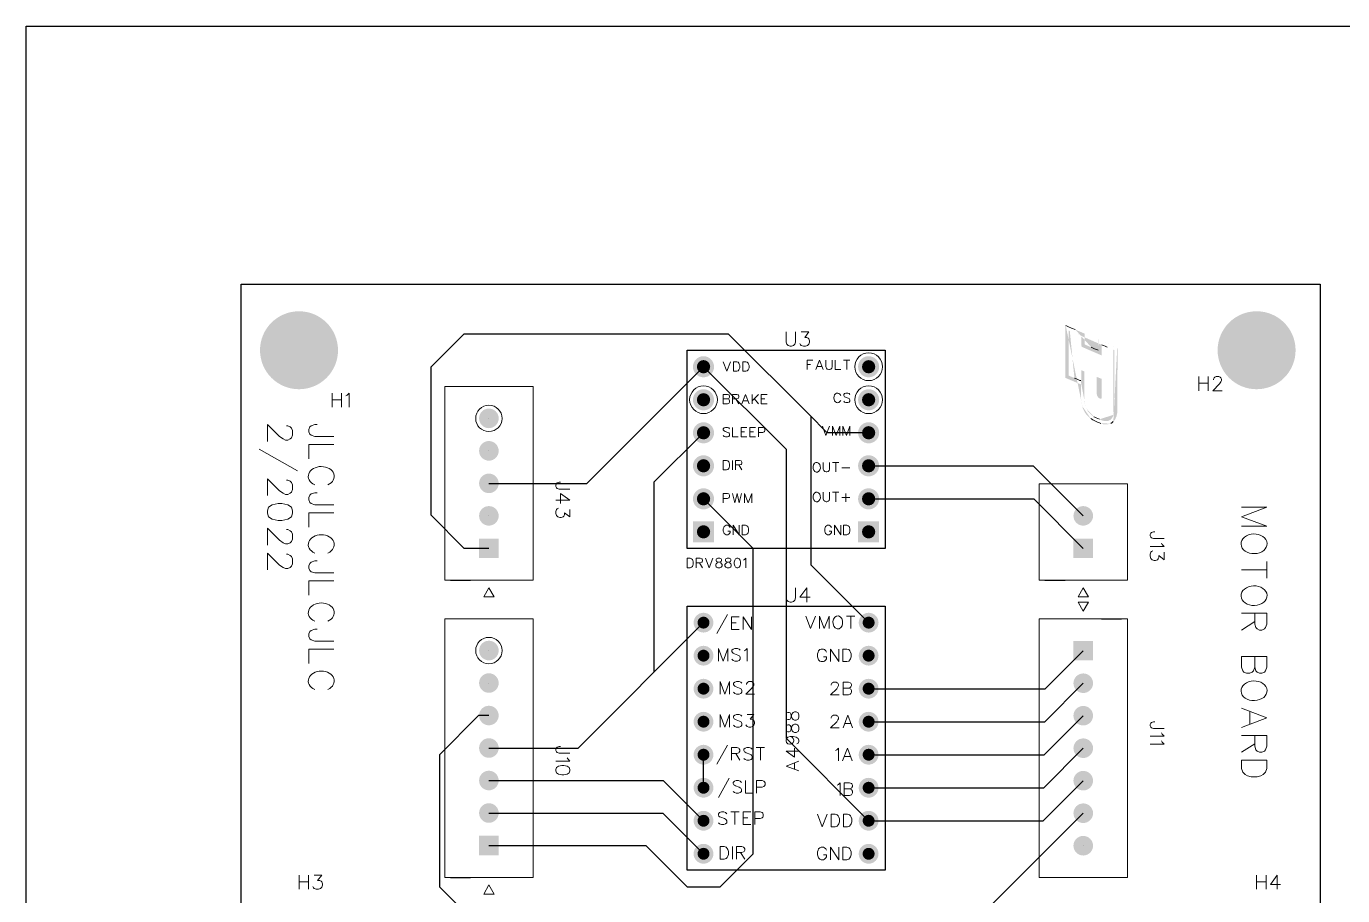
# Model space of a CAD drawing. Header units: inches. Extents: x 2.5 to 50.5, y 2.5 to 32.9.
# Drawn here: x 2.5 to 30.68, y 13.89 to 32.5 of the extents above; entities that cross this region are included whole.
import ezdxf

# ---------------------------------------------------------------- set-up
doc = ezdxf.new("R2010")
doc.units = ezdxf.units.IN
doc.header["$MEASUREMENT"] = 0
doc.layers.add('PDF3_Geometry', color=7, linetype='Continuous', true_color=0xffcc00)
doc.layers.add('PDF3_Solid Fills', color=7, linetype='Continuous', true_color=0xbfbfbf)

msp = doc.modelspace()

# ---------------------------------------------------------------- hatches: boundary and pattern name
at = {"layer": 'PDF3_Solid Fills', "transparency": 33554559}
for points in [[(9.173, 25.565, 0.414706), (8.338, 26.399), (8.338, 26.399, 0.414706), (7.503, 25.565), (7.503, 25.565, 0.414706), (8.338, 24.73), (8.338, 24.73, 0.414706)], [(29.674, 25.565, 0.414706), (28.84, 26.399), (28.84, 26.399, 0.414706), (28.005, 25.565), (28.005, 25.565, 0.414706), (28.84, 24.73), (28.84, 24.73, 0.414706)], [(17.224, 25.211, 0.41413), (16.998, 25.437), (16.998, 25.437, 0.41413), (16.772, 25.211), (16.772, 25.211, 0.41413), (16.998, 24.985), (16.998, 24.985, 0.41413)], [(20.759, 25.211, 0.41413), (20.533, 25.437), (20.533, 25.437, 0.41413), (20.307, 25.211), (20.307, 25.211, 0.41413), (20.533, 24.985), (20.533, 24.985, 0.41413)], [(17.224, 24.504, 0.41413), (16.998, 24.73), (16.998, 24.73, 0.41413), (16.772, 24.504), (16.772, 24.504, 0.41413), (16.998, 24.278), (16.998, 24.278, 0.41413)], [(20.759, 24.504, 0.41413), (20.533, 24.73), (20.533, 24.73, 0.41413), (20.307, 24.504), (20.307, 24.504, 0.41413), (20.533, 24.278), (20.533, 24.278, 0.41413)], [(12.613, 24.107, 0.414518), (12.403, 24.316), (12.403, 24.316, 0.414518), (12.193, 24.107), (12.193, 24.107, 0.413551), (12.403, 23.896), (12.403, 23.896, 0.413551)], [(17.224, 23.797, 0.41413), (16.998, 24.023), (16.998, 24.023, 0.41413), (16.772, 23.797), (16.772, 23.797, 0.41413), (16.998, 23.571), (16.998, 23.571, 0.41413)], [(20.759, 23.797, 0.41413), (20.533, 24.023), (20.533, 24.023, 0.41413), (20.307, 23.797), (20.307, 23.797, 0.41413), (20.533, 23.571), (20.533, 23.571, 0.41413)], [(12.613, 23.41, 0.413551), (12.403, 23.621), (12.403, 23.621, 0.413551), (12.193, 23.41), (12.193, 23.41, 0.413551), (12.403, 23.2), (12.403, 23.2, 0.413551)], [(17.224, 23.09, 0.41413), (16.998, 23.316), (16.998, 23.316, 0.41413), (16.772, 23.09), (16.772, 23.09, 0.41413), (16.998, 22.864), (16.998, 22.864, 0.41413)], [(20.759, 23.09, 0.41413), (20.533, 23.316), (20.533, 23.316, 0.41413), (20.307, 23.09), (20.307, 23.09, 0.41413), (20.533, 22.864), (20.533, 22.864, 0.41413)], [(12.613, 22.714, 0.413551), (12.403, 22.924), (12.403, 22.924, 0.413551), (12.193, 22.714), (12.193, 22.714, 0.414518), (12.403, 22.505), (12.403, 22.505, 0.414518)], [(17.224, 22.383, 0.41413), (16.998, 22.609), (16.998, 22.609, 0.41413), (16.772, 22.383), (16.772, 22.383, 0.41413), (16.998, 22.157), (16.998, 22.157, 0.41413)], [(20.759, 22.383, 0.41413), (20.533, 22.609), (20.533, 22.609, 0.41413), (20.307, 22.383), (20.307, 22.383, 0.41413), (20.533, 22.157), (20.533, 22.157, 0.41413)], [(12.613, 22.019, 0.414518), (12.403, 22.228), (12.403, 22.228, 0.414518), (12.193, 22.019), (12.193, 22.019, 0.413551), (12.403, 21.809), (12.403, 21.809, 0.413551)], [(25.338, 22.019, 0.414518), (25.128, 22.228), (25.128, 22.228, 0.414518), (24.918, 22.019), (24.918, 22.019, 0.413551), (25.128, 21.809), (25.128, 21.809, 0.413551)], [(17.21, 19.732, 0.413194), (16.998, 19.944), (16.998, 19.944, 0.413194), (16.786, 19.732), (16.786, 19.732, 0.413194), (16.998, 19.52), (16.998, 19.52, 0.413194)], [(20.745, 19.732, 0.413194), (20.533, 19.944), (20.533, 19.944, 0.413194), (20.321, 19.732), (20.321, 19.732, 0.413194), (20.533, 19.52), (20.533, 19.52, 0.413194)], [(12.613, 19.135, 0.413551), (12.403, 19.345), (12.403, 19.345, 0.413551), (12.193, 19.135), (12.193, 19.135, 0.413551), (12.403, 18.925), (12.403, 18.925, 0.413551)], [(17.21, 19.025, 0.413194), (16.998, 19.237), (16.998, 19.237, 0.413194), (16.786, 19.025), (16.786, 19.025, 0.413194), (16.998, 18.813), (16.998, 18.813, 0.413194)], [(20.745, 19.025, 0.413194), (20.533, 19.237), (20.533, 19.237, 0.413194), (20.321, 19.025), (20.321, 19.025, 0.413194), (20.533, 18.813), (20.533, 18.813, 0.413194)], [(12.613, 18.439, 0.413551), (12.403, 18.649), (12.403, 18.649, 0.413551), (12.193, 18.439), (12.193, 18.439, 0.414518), (12.403, 18.23), (12.403, 18.23, 0.414518)], [(25.338, 18.435, 0.413551), (25.128, 18.645), (25.128, 18.645, 0.413551), (24.918, 18.435), (24.918, 18.435, 0.414518), (25.128, 18.226), (25.128, 18.226, 0.414518)], [(17.21, 18.318, 0.413194), (16.998, 18.53), (16.998, 18.53, 0.413194), (16.786, 18.318), (16.786, 18.318, 0.413194), (16.998, 18.106), (16.998, 18.106, 0.413194)], [(20.745, 18.318, 0.413194), (20.533, 18.53), (20.533, 18.53, 0.413194), (20.321, 18.318), (20.321, 18.318, 0.413194), (20.533, 18.106), (20.533, 18.106, 0.413194)], [(12.613, 17.744, 0.414518), (12.403, 17.953), (12.403, 17.953, 0.414518), (12.193, 17.744), (12.193, 17.744, 0.413551), (12.403, 17.534), (12.403, 17.534, 0.413551)], [(17.21, 17.611, 0.413194), (16.998, 17.823), (16.998, 17.823, 0.413194), (16.786, 17.611), (16.786, 17.611, 0.413194), (16.998, 17.399), (16.998, 17.399, 0.413194)], [(20.745, 17.611, 0.413194), (20.533, 17.823), (20.533, 17.823, 0.413194), (20.321, 17.611), (20.321, 17.611, 0.413194), (20.533, 17.399), (20.533, 17.399, 0.413194)], [(25.338, 17.74, 0.414518), (25.128, 17.949), (25.128, 17.949, 0.414518), (24.918, 17.74), (24.918, 17.74, 0.413551), (25.128, 17.53), (25.128, 17.53, 0.413551)], [(12.613, 17.048, 0.413551), (12.403, 17.258), (12.403, 17.258, 0.413551), (12.193, 17.048), (12.193, 17.048, 0.413551), (12.403, 16.838), (12.403, 16.838, 0.413551)], [(25.338, 17.044, 0.413551), (25.128, 17.254), (25.128, 17.254, 0.413551), (24.918, 17.044), (24.918, 17.044, 0.413551), (25.128, 16.834), (25.128, 16.834, 0.413551)], [(17.21, 16.904, 0.413194), (16.998, 17.117), (16.998, 17.117, 0.413194), (16.786, 16.904), (16.786, 16.904, 0.413194), (16.998, 16.692), (16.998, 16.692, 0.413194)], [(20.745, 16.904, 0.413194), (20.533, 17.117), (20.533, 17.117, 0.413194), (20.321, 16.904), (20.321, 16.904, 0.413194), (20.533, 16.692), (20.533, 16.692, 0.413194)], [(12.613, 16.352, 0.413551), (12.403, 16.562), (12.403, 16.562, 0.413551), (12.193, 16.352), (12.193, 16.352, 0.414518), (12.403, 16.142), (12.403, 16.142, 0.414518)], [(17.21, 16.197, 0.413194), (16.998, 16.41), (16.998, 16.41, 0.413194), (16.786, 16.197), (16.786, 16.197, 0.413194), (16.998, 15.985), (16.998, 15.985, 0.413194)], [(20.745, 16.197, 0.413194), (20.533, 16.41), (20.533, 16.41, 0.413194), (20.321, 16.197), (20.321, 16.197, 0.413194), (20.533, 15.985), (20.533, 15.985, 0.413194)], [(25.338, 16.348, 0.413551), (25.128, 16.558), (25.128, 16.558, 0.413551), (24.918, 16.348), (24.918, 16.348, 0.414518), (25.128, 16.139), (25.128, 16.139, 0.414518)], [(12.613, 15.656, 0.414518), (12.403, 15.866), (12.403, 15.866, 0.414518), (12.193, 15.656), (12.193, 15.656, 0.413551), (12.403, 15.446), (12.403, 15.446, 0.413551)], [(25.338, 15.653, 0.414518), (25.128, 15.862), (25.128, 15.862, 0.414518), (24.918, 15.653), (24.918, 15.653, 0.413551), (25.128, 15.442), (25.128, 15.442, 0.413551)], [(17.21, 15.491, 0.413194), (16.998, 15.703), (16.998, 15.703, 0.413194), (16.786, 15.491), (16.786, 15.491, 0.413194), (16.998, 15.278), (16.998, 15.278, 0.413194)], [(20.745, 15.491, 0.413194), (20.533, 15.703), (20.533, 15.703, 0.413194), (20.321, 15.491), (20.321, 15.491, 0.413194), (20.533, 15.278), (20.533, 15.278, 0.413194)], [(17.21, 14.784, 0.413194), (16.998, 14.996), (16.998, 14.996, 0.413194), (16.786, 14.784), (16.786, 14.784, 0.413194), (16.998, 14.571), (16.998, 14.571, 0.413194)], [(20.745, 14.784, 0.413194), (20.533, 14.996), (20.533, 14.996, 0.413194), (20.321, 14.784), (20.321, 14.784, 0.413194), (20.533, 14.571), (20.533, 14.571, 0.413194)], [(25.338, 14.956, 0.413551), (25.128, 15.166), (25.128, 15.166, 0.413551), (24.918, 14.956), (24.918, 14.956, 0.413551), (25.128, 14.746), (25.128, 14.746, 0.413551)]]:
    msp.add_hatch(color=256, dxfattribs=at).paths.add_polyline_path(points)
at = {"layer": 'PDF3_Solid Fills', "true_color": 0xffcc00, "transparency": 33554559}
h = msp.add_hatch(color=40, dxfattribs=at)
h.paths.add_polyline_path([(25.856, 25.617, 0.002442), (25.462, 25.788)], flags=0)
h.paths.add_polyline_path([(25.462, 25.788), (25.454, 25.792), (25.454, 25.679), (25.454, 25.565), (25.448, 25.565)], flags=0)
h.paths.add_polyline_path([(25.301, 25.627), (25.16, 25.689), (25.158, 25.805), (25.156, 25.921), (24.957, 26.006)], flags=0)
h.paths.add_polyline_path([(24.753, 26.092), (24.748, 26.092), (24.748, 25.532), (24.748, 24.972), (24.914, 24.902), (25.08, 24.832), (25.08, 24.684), (25.08, 24.536), (25.087, 24.477)], flags=0)
h.paths.add_polyline_path([(25.087, 24.477, 0.028974), (25.108, 24.365)], flags=0)
h.paths.add_polyline_path([(25.108, 24.365), (25.122, 24.313), (25.148, 24.264), (25.173, 24.215), (25.211, 24.173), (25.249, 24.131), (25.287, 24.105)], flags=0)
h.paths.add_polyline_path([(25.504, 23.998), (25.567, 23.977), (25.63, 23.98), (25.692, 23.983), (25.716, 23.995)], flags=0)
h.paths.add_polyline_path([(25.772, 24.039), (25.804, 24.07), (25.823, 24.112), (25.841, 24.154), (25.851, 24.201), (25.861, 24.249), (25.861, 24.931), (25.862, 25.614), (25.856, 25.617)], flags=0)
h.paths.add_polyline_path([(25.773, 24.181), (25.758, 24.135), (25.738, 24.107), (25.718, 24.078), (25.685, 24.063), (25.653, 24.047), (25.602, 24.051), (25.551, 24.054), (25.474, 24.086)], flags=0)
h.paths.add_polyline_path([(25.358, 24.141), (25.319, 24.164), (25.273, 24.21), (25.228, 24.256), (25.206, 24.303)], flags=0)
h.paths.add_polyline_path([(25.169, 24.405, 0.035779), (25.206, 24.303)], flags=0)
h.paths.add_polyline_path([(25.169, 24.405), (25.154, 24.459), (25.151, 24.786), (25.148, 25.113), (25.118, 25.125), (25.087, 25.136), (25.087, 25.024), (25.087, 24.911), (25.073, 24.914)], flags=0)
h.paths.add_polyline_path([(24.939, 24.97), (24.818, 25.021), (24.817, 25.504), (24.817, 25.987), (24.84, 25.977)], flags=0)
h.paths.add_polyline_path([(24.84, 25.977, 0.000102), (24.975, 25.92)], flags=0)
h.paths.add_polyline_path([(24.975, 25.92), (25.087, 25.872), (25.089, 25.756), (25.091, 25.64), (25.305, 25.547), (25.519, 25.455), (25.521, 25.566), (25.523, 25.678), (25.528, 25.678)], flags=0)
h.paths.add_polyline_path([(25.64, 25.631, 0.000294), (25.77, 25.576)], flags=0)
h.paths.add_polyline_path([(25.77, 25.576), (25.793, 25.566), (25.791, 24.897), (25.789, 24.228), (25.773, 24.181)], flags=0)
h.paths.add_polyline_path([(25.469, 24.973), (25.416, 24.995), (25.414, 24.822), (25.412, 24.649), (25.419, 24.617), (25.427, 24.586), (25.443, 24.564), (25.46, 24.542), (25.481, 24.533), (25.502, 24.524), (25.512, 24.529), (25.523, 24.533), (25.523, 24.742), (25.523, 24.951)], flags=0)
at = {"layer": 'PDF3_Solid Fills', "true_color": 0x212121, "transparency": 33554559}
for points in [[(17.141, 25.211, 0.413793), (16.998, 25.354), (16.998, 25.354, 0.413793), (16.856, 25.211), (16.856, 25.211, 0.413793), (16.998, 25.069), (16.998, 25.069, 0.413793)], [(20.675, 25.211, 0.413793), (20.533, 25.354), (20.533, 25.354, 0.413793), (20.391, 25.211), (20.391, 25.211, 0.413793), (20.533, 25.069), (20.533, 25.069, 0.413793)], [(17.141, 24.504, 0.413793), (16.998, 24.647), (16.998, 24.647, 0.413793), (16.856, 24.504), (16.856, 24.504, 0.413793), (16.998, 24.362), (16.998, 24.362, 0.413793)], [(20.675, 24.504, 0.413793), (20.533, 24.647), (20.533, 24.647, 0.413793), (20.391, 24.504), (20.391, 24.504, 0.413793), (20.533, 24.362), (20.533, 24.362, 0.413793)], [(17.141, 23.797, 0.413793), (16.998, 23.94), (16.998, 23.94, 0.413793), (16.856, 23.797), (16.856, 23.797, 0.413793), (16.998, 23.655), (16.998, 23.655, 0.413793)], [(20.675, 23.797, 0.413793), (20.533, 23.94), (20.533, 23.94, 0.413793), (20.391, 23.797), (20.391, 23.797, 0.413793), (20.533, 23.655), (20.533, 23.655, 0.413793)], [(17.141, 23.09, 0.413793), (16.998, 23.233), (16.998, 23.233, 0.413793), (16.856, 23.09), (16.856, 23.09, 0.413793), (16.998, 22.948), (16.998, 22.948, 0.413793)], [(20.675, 23.09, 0.413793), (20.533, 23.233), (20.533, 23.233, 0.413793), (20.391, 23.09), (20.391, 23.09, 0.413793), (20.533, 22.948), (20.533, 22.948, 0.413793)], [(17.141, 22.383, 0.413793), (16.998, 22.526), (16.998, 22.526, 0.413793), (16.856, 22.383), (16.856, 22.383, 0.413793), (16.998, 22.241), (16.998, 22.241, 0.413793)], [(20.675, 22.383, 0.413793), (20.533, 22.526), (20.533, 22.526, 0.413793), (20.391, 22.383), (20.391, 22.383, 0.413793), (20.533, 22.241), (20.533, 22.241, 0.413793)], [(17.141, 21.676, 0.413793), (16.998, 21.819), (16.998, 21.819, 0.413793), (16.856, 21.676), (16.856, 21.676, 0.413793), (16.998, 21.534), (16.998, 21.534, 0.413793)], [(20.675, 21.676, 0.413793), (20.533, 21.819), (20.533, 21.819, 0.413793), (20.391, 21.676), (20.391, 21.676, 0.413793), (20.533, 21.534), (20.533, 21.534, 0.413793)], [(17.126, 19.732, 0.415385), (16.998, 19.86), (16.998, 19.86, 0.415385), (16.871, 19.732), (16.871, 19.732, 0.415385), (16.998, 19.605), (16.998, 19.605, 0.415385)], [(20.661, 19.732, 0.415385), (20.533, 19.86), (20.533, 19.86, 0.415385), (20.405, 19.732), (20.405, 19.732, 0.415385), (20.533, 19.605), (20.533, 19.605, 0.415385)], [(17.126, 19.025, 0.415385), (16.998, 19.153), (16.998, 19.153, 0.415385), (16.871, 19.025), (16.871, 19.025, 0.415385), (16.998, 18.898), (16.998, 18.898, 0.415385)], [(20.661, 19.025, 0.415385), (20.533, 19.153), (20.533, 19.153, 0.415385), (20.405, 19.025), (20.405, 19.025, 0.415385), (20.533, 18.898), (20.533, 18.898, 0.415385)], [(17.126, 18.318, 0.415385), (16.998, 18.446), (16.998, 18.446, 0.415385), (16.871, 18.318), (16.871, 18.318, 0.415385), (16.998, 18.191), (16.998, 18.191, 0.415385)], [(20.661, 18.318, 0.415385), (20.533, 18.446), (20.533, 18.446, 0.415385), (20.405, 18.318), (20.405, 18.318, 0.415385), (20.533, 18.191), (20.533, 18.191, 0.415385)], [(17.126, 17.611, 0.415385), (16.998, 17.739), (16.998, 17.739, 0.415385), (16.871, 17.611), (16.871, 17.611, 0.415385), (16.998, 17.484), (16.998, 17.484, 0.415385)], [(20.661, 17.611, 0.415385), (20.533, 17.739), (20.533, 17.739, 0.415385), (20.405, 17.611), (20.405, 17.611, 0.415385), (20.533, 17.484), (20.533, 17.484, 0.415385)], [(17.126, 16.904, 0.415385), (16.998, 17.032), (16.998, 17.032, 0.415385), (16.871, 16.904), (16.871, 16.904, 0.415385), (16.998, 16.777), (16.998, 16.777, 0.415385)], [(20.661, 16.904, 0.415385), (20.533, 17.032), (20.533, 17.032, 0.415385), (20.405, 16.904), (20.405, 16.904, 0.415385), (20.533, 16.777), (20.533, 16.777, 0.415385)], [(17.126, 16.197, 0.415385), (16.998, 16.325), (16.998, 16.325, 0.415385), (16.871, 16.197), (16.871, 16.197, 0.415385), (16.998, 16.07), (16.998, 16.07, 0.415385)], [(20.661, 16.197, 0.415385), (20.533, 16.325), (20.533, 16.325, 0.415385), (20.405, 16.197), (20.405, 16.197, 0.415385), (20.533, 16.07), (20.533, 16.07, 0.415385)], [(17.126, 15.491, 0.415385), (16.998, 15.618), (16.998, 15.618, 0.415385), (16.871, 15.491), (16.871, 15.491, 0.415385), (16.998, 15.363), (16.998, 15.363, 0.415385)], [(20.661, 15.491, 0.415385), (20.533, 15.618), (20.533, 15.618, 0.415385), (20.405, 15.491), (20.405, 15.491, 0.415385), (20.533, 15.363), (20.533, 15.363, 0.415385)], [(17.126, 14.784, 0.415385), (16.998, 14.911), (16.998, 14.911, 0.415385), (16.871, 14.784), (16.871, 14.784, 0.415385), (16.998, 14.656), (16.998, 14.656, 0.415385)], [(20.661, 14.784, 0.415385), (20.533, 14.911), (20.533, 14.911, 0.415385), (20.405, 14.784), (20.405, 14.784, 0.415385), (20.533, 14.656), (20.533, 14.656, 0.415385)]]:
    msp.add_hatch(color=250, dxfattribs=at).paths.add_polyline_path(points)

# ---------------------------------------------------------------- linework, layer by layer
for p, q in [((2.5, 24.5), (2.5, 32.5)), ((2.5, 32.5), (50.5, 32.5)), ((2.5, 2.5), (2.5, 24.5))]:
    msp.add_line(p, q)
at = {"layer": 'PDF3_Geometry', "color": 6, "lineweight": 25}
for p, q in [((7.101, 26.979), (30.202, 26.979)), ((7.101, 11.671), (7.101, 26.979)), ((30.202, 26.979), (30.202, 11.671))]:
    msp.add_line(p, q, dxfattribs=at)
at = {"layer": 'PDF3_Geometry'}
for p, q in [((11.582, 20.641), (12.013, 20.641)), ((24.307, 20.641), (24.738, 20.641)), ((25.518, 19.813), (25.949, 19.813)), ((11.582, 14.278), (12.013, 14.278))]:
    msp.add_line(p, q, dxfattribs=at)
at = {"layer": 'PDF3_Geometry', "lineweight": 15}
for points in [[(18.766, 25.956), (18.766, 25.739), (18.78, 25.696), (18.809, 25.667), (18.853, 25.653), (18.882, 25.653), (18.925, 25.667), (18.954, 25.696), (18.968, 25.739), (18.968, 25.956)], [(19.092, 25.956), (19.251, 25.956), (19.165, 25.84), (19.208, 25.84), (19.237, 25.826), (19.251, 25.812), (19.266, 25.768), (19.266, 25.739), (19.251, 25.696), (19.222, 25.667), (19.179, 25.653), (19.136, 25.653), (19.092, 25.667), (19.078, 25.681), (19.063, 25.71)], [(17.422, 25.317), (17.499, 25.114), (17.576, 25.317)], [(19.339, 25.353), (19.214, 25.353), (19.214, 25.15)], [(19.214, 25.256), (19.291, 25.256)], [(19.557, 25.15), (19.48, 25.353), (19.402, 25.15)], [(19.431, 25.218), (19.528, 25.218)], [(19.62, 25.353), (19.62, 25.208), (19.63, 25.179), (19.649, 25.16), (19.678, 25.15), (19.698, 25.15), (19.726, 25.16), (19.746, 25.179), (19.755, 25.208), (19.755, 25.353)], [(19.819, 25.353), (19.819, 25.15), (19.935, 25.15)], [(19.998, 25.353), (20.134, 25.353)], [(20.066, 25.353), (20.066, 25.15)], [(27.602, 25.002), (27.602, 24.699)], [(27.602, 24.858), (27.805, 24.858)], [(27.805, 25.002), (27.805, 24.699)], [(27.915, 24.93), (27.915, 24.944), (27.929, 24.973), (27.944, 24.988), (27.973, 25.002), (28.03, 25.002), (28.059, 24.988), (28.074, 24.973), (28.088, 24.944), (28.088, 24.915), (28.074, 24.886), (28.045, 24.843), (27.9, 24.699), (28.103, 24.699)], [(9.045, 24.648), (9.045, 24.345)], [(9.247, 24.648), (9.247, 24.345)], [(9.343, 24.59), (9.371, 24.605), (9.415, 24.648), (9.415, 24.345)], [(17.509, 24.523), (17.538, 24.533), (17.547, 24.543), (17.557, 24.562), (17.557, 24.581), (17.547, 24.6), (17.538, 24.61), (17.509, 24.62), (17.422, 24.62), (17.422, 24.417), (17.509, 24.417), (17.538, 24.427), (17.547, 24.437), (17.557, 24.456), (17.557, 24.485), (17.547, 24.504), (17.538, 24.514), (17.509, 24.523), (17.422, 24.523)], [(17.621, 24.523), (17.708, 24.523), (17.737, 24.533), (17.746, 24.543), (17.756, 24.562), (17.756, 24.581), (17.746, 24.6), (17.737, 24.61), (17.708, 24.62), (17.621, 24.62), (17.621, 24.417)], [(17.688, 24.523), (17.756, 24.417)], [(17.974, 24.417), (17.897, 24.62), (17.82, 24.417)], [(18.037, 24.62), (18.037, 24.417)], [(18.172, 24.62), (18.037, 24.485)], [(18.085, 24.533), (18.172, 24.417)], [(18.361, 24.62), (18.236, 24.62), (18.236, 24.417), (18.361, 24.417)], [(18.236, 24.523), (18.313, 24.523)], [(20.134, 24.617), (20.114, 24.636), (20.085, 24.646), (20.047, 24.646), (20.018, 24.636), (19.999, 24.617), (19.999, 24.597), (20.008, 24.578), (20.018, 24.569), (20.037, 24.559), (20.095, 24.54), (20.114, 24.53), (20.124, 24.52), (20.134, 24.501), (20.134, 24.472), (20.114, 24.453), (20.085, 24.443), (20.047, 24.443), (20.018, 24.453), (19.999, 24.472)], [(9.045, 24.504), (9.247, 24.504)], [(17.849, 24.485), (17.945, 24.485)], [(17.557, 23.884), (17.538, 23.903), (17.509, 23.913), (17.47, 23.913), (17.441, 23.903), (17.422, 23.884), (17.422, 23.864), (17.432, 23.845), (17.441, 23.836), (17.461, 23.826), (17.518, 23.807), (17.538, 23.797), (17.547, 23.787), (17.557, 23.768), (17.557, 23.739), (17.538, 23.72), (17.509, 23.71), (17.47, 23.71), (17.441, 23.72), (17.422, 23.739)], [(17.621, 23.913), (17.621, 23.71), (17.737, 23.71)], [(17.926, 23.913), (17.801, 23.913), (17.801, 23.71), (17.926, 23.71)], [(17.801, 23.816), (17.878, 23.816)], [(18.114, 23.913), (17.989, 23.913), (17.989, 23.71), (18.114, 23.71)], [(17.989, 23.816), (18.066, 23.816)], [(18.178, 23.807), (18.265, 23.807), (18.294, 23.816), (18.303, 23.826), (18.313, 23.845), (18.313, 23.874), (18.303, 23.893), (18.294, 23.903), (18.265, 23.913), (18.178, 23.913), (18.178, 23.71)], [(19.543, 23.939), (19.62, 23.736), (19.697, 23.939)], [(19.915, 23.736), (19.915, 23.939), (19.838, 23.736), (19.761, 23.939), (19.761, 23.736)], [(20.134, 23.736), (20.134, 23.939), (20.056, 23.736), (19.979, 23.939), (19.979, 23.736)], [(17.621, 23.206), (17.621, 23.003)], [(17.685, 23.109), (17.772, 23.109), (17.801, 23.119), (17.81, 23.129), (17.82, 23.148), (17.82, 23.167), (17.81, 23.186), (17.801, 23.196), (17.772, 23.206), (17.685, 23.206), (17.685, 23.003)], [(19.563, 23.161), (19.563, 23.016), (19.573, 22.987), (19.592, 22.968), (19.621, 22.958), (19.64, 22.958), (19.669, 22.968), (19.688, 22.987), (19.698, 23.016), (19.698, 23.161)], [(19.762, 23.161), (19.897, 23.161)], [(19.83, 23.161), (19.83, 22.958)], [(17.752, 23.109), (17.82, 23.003)], [(19.96, 23.045), (20.134, 23.045)], [(14.138, 22.592), (13.907, 22.592), (13.863, 22.607), (13.849, 22.621), (13.835, 22.65), (13.835, 22.679), (13.849, 22.708), (13.863, 22.723), (13.907, 22.737), (13.936, 22.737)], [(13.835, 22.352), (14.138, 22.352), (13.936, 22.496), (13.936, 22.28)], [(17.422, 22.393), (17.509, 22.393), (17.538, 22.402), (17.547, 22.412), (17.557, 22.431), (17.557, 22.46), (17.547, 22.479), (17.538, 22.489), (17.509, 22.499), (17.422, 22.499), (17.422, 22.296)], [(17.621, 22.499), (17.669, 22.296), (17.717, 22.499), (17.765, 22.296), (17.814, 22.499)], [(18.032, 22.296), (18.032, 22.499), (17.955, 22.296), (17.878, 22.499), (17.878, 22.296)], [(19.563, 22.525), (19.563, 22.38), (19.573, 22.351), (19.592, 22.332), (19.621, 22.322), (19.64, 22.322), (19.669, 22.332), (19.688, 22.351), (19.698, 22.38), (19.698, 22.525)], [(19.762, 22.525), (19.897, 22.525)], [(19.83, 22.525), (19.83, 22.322)], [(19.96, 22.409), (20.134, 22.409)], [(20.047, 22.496), (20.047, 22.322)], [(14.138, 22.156), (14.138, 21.997), (14.022, 22.083), (14.022, 22.04), (14.008, 22.011), (13.994, 21.997), (13.95, 21.982), (13.921, 21.982), (13.878, 21.997), (13.849, 22.026), (13.835, 22.069), (13.835, 22.112), (13.849, 22.156), (13.863, 22.17), (13.892, 22.185)], [(17.567, 21.769), (17.557, 21.789), (17.538, 21.808), (17.518, 21.818), (17.48, 21.818), (17.461, 21.808), (17.441, 21.789), (17.432, 21.769), (17.422, 21.741), (17.422, 21.692), (17.432, 21.663), (17.441, 21.644), (17.461, 21.625), (17.48, 21.615), (17.518, 21.615), (17.538, 21.625), (17.557, 21.644), (17.567, 21.663), (17.567, 21.692), (17.518, 21.692)], [(17.765, 21.818), (17.765, 21.615), (17.631, 21.818), (17.631, 21.615)], [(19.737, 21.769), (19.727, 21.789), (19.708, 21.808), (19.688, 21.818), (19.65, 21.818), (19.631, 21.808), (19.611, 21.789), (19.602, 21.769), (19.592, 21.741), (19.592, 21.692), (19.602, 21.663), (19.611, 21.644), (19.631, 21.625), (19.65, 21.615), (19.688, 21.615), (19.708, 21.625), (19.727, 21.644), (19.737, 21.663), (19.737, 21.692), (19.688, 21.692)], [(19.935, 21.818), (19.935, 21.615), (19.801, 21.818), (19.801, 21.615)], [(26.863, 21.531), (26.632, 21.531), (26.588, 21.546), (26.574, 21.56), (26.56, 21.589), (26.56, 21.618), (26.574, 21.647), (26.588, 21.662), (26.632, 21.676), (26.661, 21.676)], [(26.805, 21.436), (26.82, 21.408), (26.863, 21.364), (26.56, 21.364)], [(26.863, 21.239), (26.863, 21.08), (26.747, 21.167), (26.747, 21.124), (26.733, 21.095), (26.719, 21.08), (26.675, 21.066), (26.646, 21.066), (26.603, 21.08), (26.574, 21.109), (26.56, 21.153), (26.56, 21.196), (26.574, 21.239), (26.588, 21.254), (26.617, 21.269)], [(16.843, 21.014), (16.93, 21.014), (16.959, 21.024), (16.969, 21.034), (16.978, 21.053), (16.978, 21.072), (16.969, 21.091), (16.959, 21.101), (16.93, 21.111), (16.843, 21.111), (16.843, 20.908)], [(16.91, 21.014), (16.978, 20.908)], [(17.042, 21.111), (17.119, 20.908), (17.196, 21.111)], [(17.856, 21.072), (17.875, 21.082), (17.904, 21.111), (17.904, 20.908)], [(18.766, 20.477), (18.766, 20.26), (18.78, 20.217), (18.809, 20.188), (18.853, 20.174), (18.882, 20.174), (18.925, 20.188), (18.954, 20.217), (18.968, 20.26), (18.968, 20.477)], [(19.208, 20.174), (19.208, 20.477), (19.063, 20.275), (19.28, 20.275)], [(26.863, 17.466), (26.632, 17.466), (26.588, 17.481), (26.574, 17.495), (26.56, 17.524), (26.56, 17.553), (26.574, 17.582), (26.588, 17.597), (26.632, 17.611), (26.661, 17.611)], [(26.805, 17.371), (26.82, 17.343), (26.863, 17.299), (26.56, 17.299)], [(26.805, 17.204), (26.82, 17.174), (26.863, 17.131), (26.56, 17.131)], [(14.138, 16.936), (13.907, 16.936), (13.863, 16.951), (13.849, 16.965), (13.835, 16.994), (13.835, 17.023), (13.849, 17.052), (13.863, 17.067), (13.907, 17.081), (13.936, 17.081)], [(14.08, 16.841), (14.095, 16.813), (14.138, 16.769), (13.835, 16.769)], [(8.338, 14.327), (8.338, 14.024)], [(8.338, 14.183), (8.54, 14.183)], [(8.54, 14.327), (8.54, 14.024)], [(8.665, 14.327), (8.824, 14.327), (8.737, 14.211), (8.781, 14.211), (8.809, 14.197), (8.824, 14.183), (8.839, 14.139), (8.839, 14.11), (8.824, 14.067), (8.795, 14.038), (8.752, 14.024), (8.708, 14.024), (8.665, 14.038), (8.65, 14.052), (8.636, 14.081)], [(28.84, 14.327), (28.84, 14.024)], [(28.84, 14.183), (29.042, 14.183)], [(29.042, 14.327), (29.042, 14.024)], [(29.282, 14.024), (29.282, 14.327), (29.137, 14.125), (29.354, 14.125)]]:
    msp.add_lwpolyline(points, dxfattribs=at)
at = {"layer": 'PDF3_Geometry', "color": 1, "lineweight": 25}
for points in [[(12.403, 21.323), (11.873, 21.323), (11.166, 22.03), (11.166, 25.211), (11.873, 25.918), (17.528, 25.918), (19.296, 24.151), (19.296, 20.969), (20.533, 19.732)], [(12.403, 22.715), (14.502, 22.715), (16.998, 25.211), (18.766, 23.444), (18.766, 17.258), (20.533, 15.491), (24.271, 15.491), (25.128, 16.348)], [(20.533, 23.797), (19.649, 23.797), (19.252, 24.194)], [(16.998, 23.797), (15.938, 22.737), (15.938, 18.672)], [(20.533, 23.09), (24.057, 23.09), (25.128, 22.019)], [(12.403, 14.96), (15.761, 14.96), (16.645, 14.077), (17.352, 14.077), (18.059, 14.784), (18.059, 21.323), (16.998, 22.383)], [(20.533, 22.383), (24.068, 22.383), (25.128, 21.323)], [(12.403, 17.048), (14.314, 17.048), (16.998, 19.732)], [(20.533, 18.318), (24.315, 18.318), (25.128, 19.131)], [(20.533, 17.611), (24.304, 17.611), (25.128, 18.436)], [(12.403, 17.744), (12.182, 17.744), (11.343, 16.904), (11.343, 14.077), (11.873, 13.546), (23.022, 13.546), (25.128, 15.652)], [(20.533, 16.904), (24.293, 16.904), (25.128, 17.74)], [(20.533, 16.197), (24.282, 16.197), (25.128, 17.044)], [(16.998, 16.197), (16.998, 16.904)], [(12.403, 16.352), (16.137, 16.352), (16.998, 15.491)], [(12.403, 15.656), (16.126, 15.656), (16.998, 14.784)]]:
    msp.add_lwpolyline(points, dxfattribs=at)
at = {"layer": 'PDF3_Geometry', "lineweight": 25}
for points in [[(16.645, 25.565), (20.886, 25.565), (20.886, 21.323), (16.645, 21.323)], [(16.645, 20.086), (20.886, 20.086), (20.886, 14.43), (16.645, 14.43)]]:
    msp.add_lwpolyline(points, close=True, dxfattribs=at)
at = {"layer": 'PDF3_Geometry', "lineweight": 15}
for points in [[(17.64, 25.114), (17.708, 25.114), (17.737, 25.123), (17.756, 25.143), (17.765, 25.162), (17.775, 25.191), (17.775, 25.239), (17.765, 25.268), (17.756, 25.288), (17.737, 25.307), (17.708, 25.317), (17.64, 25.317)], [(17.839, 25.114), (17.907, 25.114), (17.935, 25.123), (17.955, 25.143), (17.964, 25.162), (17.974, 25.191), (17.974, 25.239), (17.964, 25.268), (17.955, 25.288), (17.935, 25.307), (17.907, 25.317), (17.839, 25.317)], [(17.422, 23.003), (17.489, 23.003), (17.518, 23.013), (17.538, 23.032), (17.547, 23.051), (17.557, 23.08), (17.557, 23.129), (17.547, 23.157), (17.538, 23.177), (17.518, 23.196), (17.489, 23.206), (17.422, 23.206)], [(17.829, 21.615), (17.897, 21.615), (17.926, 21.625), (17.945, 21.644), (17.955, 21.663), (17.964, 21.692), (17.964, 21.741), (17.955, 21.769), (17.945, 21.789), (17.926, 21.808), (17.897, 21.818), (17.829, 21.818)], [(19.998, 21.615), (20.066, 21.615), (20.095, 21.625), (20.114, 21.644), (20.124, 21.663), (20.134, 21.692), (20.134, 21.741), (20.124, 21.769), (20.114, 21.789), (20.095, 21.808), (20.066, 21.818), (19.998, 21.818)], [(16.645, 20.908), (16.712, 20.908), (16.741, 20.918), (16.761, 20.937), (16.77, 20.956), (16.78, 20.985), (16.78, 21.034), (16.77, 21.062), (16.761, 21.082), (16.741, 21.101), (16.712, 21.111), (16.645, 21.111)], [(17.308, 21.111), (17.279, 21.101), (17.27, 21.082), (17.27, 21.062), (17.279, 21.043), (17.299, 21.034), (17.337, 21.024), (17.366, 21.014), (17.385, 20.995), (17.395, 20.976), (17.395, 20.947), (17.385, 20.928), (17.376, 20.918), (17.347, 20.908), (17.308, 20.908), (17.279, 20.918), (17.27, 20.928), (17.26, 20.947), (17.26, 20.976), (17.27, 20.995), (17.289, 21.014), (17.318, 21.024), (17.356, 21.034), (17.376, 21.043), (17.385, 21.062), (17.385, 21.082), (17.376, 21.101), (17.347, 21.111)], [(17.506, 21.111), (17.478, 21.101), (17.468, 21.082), (17.468, 21.062), (17.478, 21.043), (17.497, 21.034), (17.535, 21.024), (17.564, 21.014), (17.584, 20.995), (17.593, 20.976), (17.593, 20.947), (17.584, 20.928), (17.574, 20.918), (17.545, 20.908), (17.506, 20.908), (17.478, 20.918), (17.468, 20.928), (17.458, 20.947), (17.458, 20.976), (17.468, 20.995), (17.487, 21.014), (17.516, 21.024), (17.554, 21.034), (17.574, 21.043), (17.584, 21.062), (17.584, 21.082), (17.574, 21.101), (17.545, 21.111)], [(17.715, 21.111), (17.686, 21.101), (17.666, 21.072), (17.657, 21.024), (17.657, 20.995), (17.666, 20.947), (17.686, 20.918), (17.715, 20.908), (17.734, 20.908), (17.763, 20.918), (17.782, 20.947), (17.792, 20.995), (17.792, 21.024), (17.782, 21.072), (17.763, 21.101), (17.734, 21.111)], [(14.138, 16.586), (14.124, 16.63), (14.08, 16.659), (14.008, 16.673), (13.965, 16.673), (13.892, 16.659), (13.849, 16.63), (13.835, 16.586), (13.835, 16.558), (13.849, 16.514), (13.892, 16.485), (13.965, 16.471), (14.008, 16.471), (14.08, 16.485), (14.124, 16.514), (14.138, 16.558)]]:
    msp.add_lwpolyline(points, close=True, dxfattribs=at)
at = {"layer": 'PDF3_Geometry', "lineweight": 13}
for points in [[(11.582, 20.641), (11.457, 20.641), (11.457, 24.788), (13.349, 24.788), (13.349, 20.641), (12.013, 20.641)], [(24.307, 20.641), (24.182, 20.641), (24.182, 22.701), (26.074, 22.701), (26.074, 20.641), (24.738, 20.641)], [(11.582, 14.278), (11.457, 14.278), (11.457, 19.817), (13.349, 19.817), (13.349, 14.278), (12.013, 14.278)], [(25.949, 19.813), (26.074, 19.813), (26.074, 14.274), (24.182, 14.274), (24.182, 19.813), (25.518, 19.813)]]:
    msp.add_lwpolyline(points, dxfattribs=at)
at = {"layer": 'PDF3_Geometry', "lineweight": 20}
for points in [[(8.073, 23.949), (8.099, 23.949), (8.151, 23.922), (8.176, 23.897), (8.201, 23.845), (8.201, 23.743), (8.176, 23.691), (8.151, 23.666), (8.099, 23.64), (8.047, 23.64), (7.996, 23.666), (7.919, 23.717), (7.662, 23.974), (7.662, 23.614)], [(9.085, 23.717), (8.674, 23.717), (8.597, 23.743), (8.571, 23.768), (8.546, 23.82), (8.546, 23.871), (8.571, 23.922), (8.597, 23.949), (8.674, 23.974), (8.725, 23.974)], [(8.305, 22.981), (7.482, 23.444)], [(9.085, 23.547), (8.546, 23.547), (8.546, 23.239)], [(8.073, 22.786), (8.099, 22.786), (8.151, 22.761), (8.176, 22.735), (8.201, 22.684), (8.201, 22.581), (8.176, 22.529), (8.151, 22.504), (8.099, 22.478), (8.047, 22.478), (7.996, 22.504), (7.919, 22.555), (7.662, 22.812), (7.662, 22.452)], [(9.085, 22.257), (8.674, 22.257), (8.597, 22.282), (8.571, 22.308), (8.546, 22.359), (8.546, 22.411), (8.571, 22.462), (8.597, 22.488), (8.674, 22.514), (8.725, 22.514)], [(9.085, 22.087), (8.546, 22.087), (8.546, 21.779)], [(28.517, 21.795), (29.057, 21.795), (28.517, 22.001), (29.057, 22.207), (28.517, 22.207)], [(8.073, 21.727), (8.099, 21.727), (8.151, 21.701), (8.176, 21.676), (8.201, 21.624), (8.201, 21.522), (8.176, 21.47), (8.151, 21.444), (8.099, 21.418), (8.047, 21.418), (7.996, 21.444), (7.919, 21.496), (7.662, 21.753), (7.662, 21.393)], [(8.073, 21.198), (8.099, 21.198), (8.151, 21.172), (8.176, 21.146), (8.201, 21.095), (8.201, 20.992), (8.176, 20.94), (8.151, 20.915), (8.099, 20.889), (8.047, 20.889), (7.996, 20.915), (7.919, 20.966), (7.662, 21.223), (7.662, 20.863)], [(9.085, 20.796), (8.674, 20.796), (8.597, 20.822), (8.571, 20.848), (8.546, 20.899), (8.546, 20.951), (8.571, 21.002), (8.597, 21.028), (8.674, 21.054), (8.725, 21.054)], [(29.057, 20.865), (28.517, 20.865)], [(29.057, 21.045), (29.057, 20.685)], [(9.085, 20.627), (8.546, 20.627), (8.546, 20.318)], [(17.512, 19.909), (17.281, 19.498)], [(17.765, 19.857), (17.597, 19.857), (17.597, 19.587), (17.765, 19.587)], [(17.597, 19.729), (17.7, 19.729)], [(18.029, 19.857), (18.029, 19.587), (17.849, 19.857), (17.849, 19.587)], [(19.19, 19.874), (19.292, 19.604), (19.395, 19.874)], [(19.686, 19.604), (19.686, 19.874), (19.583, 19.604), (19.48, 19.874), (19.48, 19.604)], [(20.061, 19.874), (20.241, 19.874)], [(20.151, 19.874), (20.151, 19.604)], [(28.8, 19.934), (28.8, 19.703), (28.826, 19.626), (28.851, 19.6), (28.903, 19.574), (28.954, 19.574), (29.005, 19.6), (29.031, 19.626), (29.057, 19.703), (29.057, 19.934), (28.517, 19.934)], [(28.8, 19.754), (28.517, 19.574)], [(9.085, 19.336), (8.674, 19.336), (8.597, 19.362), (8.571, 19.388), (8.546, 19.439), (8.546, 19.491), (8.571, 19.542), (8.597, 19.567), (8.674, 19.594), (8.725, 19.594)], [(9.085, 19.167), (8.546, 19.167), (8.546, 18.858)], [(17.522, 18.909), (17.522, 19.179), (17.419, 18.909), (17.316, 19.179), (17.316, 18.909)], [(17.786, 19.141), (17.761, 19.167), (17.723, 19.179), (17.671, 19.179), (17.632, 19.167), (17.607, 19.141), (17.607, 19.115), (17.62, 19.09), (17.632, 19.077), (17.658, 19.064), (17.736, 19.038), (17.761, 19.025), (17.774, 19.013), (17.786, 18.986), (17.786, 18.948), (17.761, 18.923), (17.723, 18.909), (17.671, 18.909), (17.632, 18.923), (17.607, 18.948)], [(17.871, 19.128), (17.897, 19.141), (17.936, 19.179), (17.936, 18.909)], [(19.63, 19.102), (19.617, 19.128), (19.591, 19.154), (19.566, 19.167), (19.514, 19.167), (19.489, 19.154), (19.463, 19.128), (19.45, 19.102), (19.437, 19.064), (19.437, 19), (19.45, 18.961), (19.463, 18.936), (19.489, 18.91), (19.514, 18.897), (19.566, 18.897), (19.591, 18.91), (19.617, 18.936), (19.63, 18.961), (19.63, 19), (19.566, 19)], [(19.895, 19.167), (19.895, 18.897), (19.715, 19.167), (19.715, 18.897)], [(28.8, 18.777), (28.826, 18.7), (28.851, 18.674), (28.903, 18.649), (28.954, 18.649), (29.005, 18.674), (29.031, 18.7), (29.057, 18.777), (29.057, 19.009), (28.517, 19.009), (28.517, 18.777), (28.543, 18.7), (28.568, 18.674), (28.62, 18.649), (28.697, 18.649), (28.748, 18.674), (28.774, 18.7), (28.8, 18.777), (28.8, 19.009)], [(17.557, 18.202), (17.557, 18.472), (17.454, 18.202), (17.352, 18.472), (17.352, 18.202)], [(17.822, 18.434), (17.796, 18.46), (17.758, 18.472), (17.706, 18.472), (17.668, 18.46), (17.642, 18.434), (17.642, 18.408), (17.655, 18.383), (17.668, 18.37), (17.694, 18.357), (17.771, 18.331), (17.796, 18.318), (17.809, 18.306), (17.822, 18.279), (17.822, 18.241), (17.796, 18.216), (17.758, 18.202), (17.706, 18.202), (17.668, 18.216), (17.642, 18.241)], [(17.92, 18.408), (17.92, 18.421), (17.933, 18.447), (17.945, 18.46), (17.971, 18.472), (18.023, 18.472), (18.048, 18.46), (18.061, 18.447), (18.074, 18.421), (18.074, 18.395), (18.061, 18.37), (18.035, 18.331), (17.907, 18.202), (18.087, 18.202)], [(19.733, 18.395), (19.733, 18.408), (19.745, 18.434), (19.759, 18.447), (19.784, 18.46), (19.836, 18.46), (19.861, 18.447), (19.874, 18.434), (19.887, 18.408), (19.887, 18.383), (19.874, 18.357), (19.849, 18.318), (19.72, 18.19), (19.9, 18.19)], [(20.1, 18.331), (20.139, 18.344), (20.152, 18.357), (20.165, 18.383), (20.165, 18.408), (20.152, 18.434), (20.139, 18.447), (20.1, 18.46), (19.985, 18.46), (19.985, 18.19), (20.1, 18.19), (20.139, 18.203), (20.152, 18.216), (20.165, 18.241), (20.165, 18.28), (20.152, 18.306), (20.139, 18.318), (20.1, 18.331), (19.985, 18.331)], [(17.557, 17.495), (17.557, 17.766), (17.454, 17.495), (17.352, 17.766), (17.352, 17.495)], [(17.822, 17.727), (17.796, 17.753), (17.758, 17.766), (17.706, 17.766), (17.668, 17.753), (17.642, 17.727), (17.642, 17.701), (17.655, 17.676), (17.668, 17.663), (17.694, 17.65), (17.771, 17.624), (17.796, 17.611), (17.809, 17.599), (17.822, 17.573), (17.822, 17.534), (17.796, 17.509), (17.758, 17.495), (17.706, 17.495), (17.668, 17.509), (17.642, 17.534)], [(17.933, 17.766), (18.074, 17.766), (17.997, 17.663), (18.035, 17.663), (18.061, 17.65), (18.074, 17.637), (18.087, 17.599), (18.087, 17.573), (18.074, 17.534), (18.048, 17.509), (18.01, 17.495), (17.971, 17.495), (17.933, 17.509), (17.92, 17.522), (17.907, 17.547)], [(28.517, 17.487), (29.057, 17.692), (28.517, 17.898)], [(28.697, 17.821), (28.697, 17.564)], [(19.733, 17.688), (19.733, 17.701), (19.745, 17.727), (19.759, 17.74), (19.784, 17.753), (19.836, 17.753), (19.861, 17.74), (19.874, 17.727), (19.887, 17.701), (19.887, 17.676), (19.874, 17.65), (19.849, 17.611), (19.72, 17.483), (19.9, 17.483)], [(20.19, 17.483), (20.088, 17.753), (19.985, 17.483)], [(20.023, 17.573), (20.152, 17.573)], [(18.855, 17.294), (18.894, 17.281), (18.92, 17.255), (18.932, 17.217), (18.932, 17.204), (18.92, 17.165), (18.894, 17.14), (18.855, 17.127), (18.843, 17.127), (18.804, 17.14), (18.778, 17.165), (18.766, 17.204), (18.766, 17.217), (18.778, 17.255), (18.804, 17.281), (18.855, 17.294), (18.92, 17.294), (18.984, 17.281), (19.022, 17.255), (19.036, 17.217), (19.036, 17.191), (19.022, 17.153), (18.997, 17.14)], [(28.8, 17.317), (28.8, 17.086), (28.826, 17.009), (28.851, 16.983), (28.903, 16.957), (28.954, 16.957), (29.005, 16.983), (29.031, 17.009), (29.057, 17.086), (29.057, 17.317), (28.517, 17.317)], [(17.512, 17.11), (17.281, 16.699)], [(17.597, 16.93), (17.713, 16.93), (17.751, 16.943), (17.765, 16.956), (17.777, 16.982), (17.777, 17.007), (17.765, 17.033), (17.751, 17.046), (17.713, 17.059), (17.597, 17.059), (17.597, 16.788)], [(17.687, 16.93), (17.777, 16.788)], [(18.042, 17.02), (18.016, 17.046), (17.977, 17.059), (17.926, 17.059), (17.888, 17.046), (17.862, 17.02), (17.862, 16.994), (17.875, 16.969), (17.888, 16.956), (17.914, 16.943), (17.991, 16.917), (18.016, 16.904), (18.029, 16.892), (18.042, 16.866), (18.042, 16.827), (18.016, 16.802), (17.977, 16.788), (17.926, 16.788), (17.888, 16.802), (17.862, 16.827)], [(18.126, 17.059), (18.307, 17.059)], [(18.217, 17.059), (18.217, 16.788)], [(19.036, 16.978), (18.766, 16.978), (18.945, 16.849), (18.945, 17.042)], [(19.826, 16.994), (19.851, 17.008), (19.89, 17.046), (19.89, 16.776)], [(20.181, 16.776), (20.078, 17.046), (19.975, 16.776)], [(28.8, 17.137), (28.517, 16.957)], [(19.036, 16.764), (18.766, 16.661), (19.036, 16.559)], [(18.945, 16.598), (18.945, 16.726)], [(20.013, 16.866), (20.142, 16.866)], [(17.547, 16.403), (17.316, 15.992)], [(17.813, 16.313), (17.786, 16.339), (17.748, 16.352), (17.697, 16.352), (17.658, 16.339), (17.632, 16.313), (17.632, 16.287), (17.645, 16.262), (17.658, 16.249), (17.684, 16.236), (17.761, 16.21), (17.786, 16.197), (17.8, 16.185), (17.813, 16.159), (17.813, 16.12), (17.786, 16.095), (17.748, 16.082), (17.697, 16.082), (17.658, 16.095), (17.632, 16.12)], [(17.897, 16.352), (17.897, 16.082), (18.052, 16.082)], [(18.136, 16.21), (18.252, 16.21), (18.291, 16.223), (18.303, 16.236), (18.317, 16.262), (18.317, 16.3), (18.303, 16.326), (18.291, 16.339), (18.252, 16.352), (18.136, 16.352), (18.136, 16.082)], [(19.861, 16.252), (19.887, 16.265), (19.926, 16.304), (19.926, 16.034)], [(20.126, 16.175), (20.165, 16.188), (20.177, 16.201), (20.19, 16.226), (20.19, 16.252), (20.177, 16.278), (20.165, 16.291), (20.126, 16.304), (20.01, 16.304), (20.01, 16.034), (20.126, 16.034), (20.165, 16.047), (20.177, 16.06), (20.19, 16.085), (20.19, 16.124), (20.177, 16.149), (20.165, 16.162), (20.126, 16.175), (20.01, 16.175)], [(17.497, 15.642), (17.47, 15.667), (17.432, 15.68), (17.381, 15.68), (17.342, 15.667), (17.316, 15.642), (17.316, 15.616), (17.329, 15.59), (17.342, 15.578), (17.368, 15.565), (17.445, 15.539), (17.47, 15.526), (17.483, 15.513), (17.497, 15.487), (17.497, 15.449), (17.47, 15.423), (17.432, 15.41), (17.381, 15.41), (17.342, 15.423), (17.316, 15.449)], [(17.581, 15.68), (17.761, 15.68)], [(17.671, 15.68), (17.671, 15.41)], [(18.013, 15.68), (17.846, 15.68), (17.846, 15.41), (18.013, 15.41)], [(17.846, 15.551), (17.949, 15.551)], [(18.097, 15.539), (18.213, 15.539), (18.252, 15.551), (18.265, 15.565), (18.278, 15.59), (18.278, 15.628), (18.265, 15.654), (18.252, 15.667), (18.213, 15.68), (18.097, 15.68), (18.097, 15.41)], [(19.437, 15.632), (19.54, 15.362), (19.643, 15.632)], [(17.617, 14.938), (17.617, 14.668)], [(17.702, 14.809), (17.817, 14.809), (17.856, 14.822), (17.868, 14.835), (17.881, 14.861), (17.881, 14.886), (17.868, 14.912), (17.856, 14.925), (17.817, 14.938), (17.702, 14.938), (17.702, 14.668)], [(17.791, 14.809), (17.881, 14.668)], [(19.63, 14.861), (19.617, 14.887), (19.591, 14.912), (19.566, 14.925), (19.514, 14.925), (19.489, 14.912), (19.463, 14.887), (19.45, 14.861), (19.437, 14.822), (19.437, 14.758), (19.45, 14.719), (19.463, 14.694), (19.489, 14.668), (19.514, 14.655), (19.566, 14.655), (19.591, 14.668), (19.617, 14.694), (19.63, 14.719), (19.63, 14.758), (19.566, 14.758)], [(19.895, 14.925), (19.895, 14.655), (19.715, 14.925), (19.715, 14.655)]]:
    msp.add_lwpolyline(points, dxfattribs=at)
at = {"layer": 'PDF3_Geometry', "color": 250, "lineweight": 100, "true_color": 0x212121}
for points in [[(12.403, 24.106), (12.403, 24.106)], [(12.403, 23.41), (12.403, 23.41)], [(12.403, 22.715), (12.403, 22.715)], [(12.403, 22.019), (12.403, 22.019)], [(25.128, 22.019), (25.128, 22.019)], [(12.403, 19.135), (12.403, 19.135)], [(12.403, 18.439), (12.403, 18.439)], [(25.128, 18.435), (25.128, 18.436)], [(12.403, 17.744), (12.403, 17.744)], [(25.128, 17.74), (25.128, 17.74)], [(12.403, 17.048), (12.403, 17.048)], [(25.128, 17.044), (25.128, 17.044)], [(12.403, 16.352), (12.403, 16.352)], [(25.128, 16.348), (25.128, 16.348)], [(12.403, 15.656), (12.403, 15.656)], [(25.128, 15.652), (25.128, 15.652)], [(25.128, 14.956), (25.128, 14.956)]]:
    msp.add_lwpolyline(points, dxfattribs=at)
at = {"layer": 'PDF3_Geometry', "lineweight": 20}
for points in [[(8.201, 22.128), (8.176, 22.205), (8.099, 22.257), (7.97, 22.282), (7.893, 22.282), (7.765, 22.257), (7.688, 22.205), (7.662, 22.128), (7.662, 22.076), (7.688, 21.999), (7.765, 21.949), (7.893, 21.922), (7.97, 21.922), (8.099, 21.949), (8.176, 21.999), (8.201, 22.076)], [(19.979, 18.897), (20.07, 18.897), (20.108, 18.91), (20.134, 18.936), (20.147, 18.961), (20.16, 19), (20.16, 19.064), (20.147, 19.102), (20.134, 19.128), (20.108, 19.154), (20.07, 19.167), (19.979, 19.167)], [(18.766, 17.708), (18.778, 17.669), (18.804, 17.657), (18.83, 17.657), (18.855, 17.669), (18.868, 17.695), (18.881, 17.746), (18.894, 17.785), (18.92, 17.811), (18.945, 17.823), (18.984, 17.823), (19.009, 17.811), (19.022, 17.798), (19.036, 17.759), (19.036, 17.708), (19.022, 17.669), (19.009, 17.657), (18.984, 17.644), (18.945, 17.644), (18.92, 17.657), (18.894, 17.682), (18.881, 17.721), (18.868, 17.772), (18.855, 17.798), (18.83, 17.811), (18.804, 17.811), (18.778, 17.798), (18.766, 17.759)], [(18.766, 17.443), (18.778, 17.404), (18.804, 17.392), (18.83, 17.392), (18.855, 17.404), (18.868, 17.43), (18.881, 17.481), (18.894, 17.52), (18.92, 17.546), (18.945, 17.559), (18.984, 17.559), (19.009, 17.546), (19.022, 17.533), (19.036, 17.495), (19.036, 17.443), (19.022, 17.404), (19.009, 17.392), (18.984, 17.379), (18.945, 17.379), (18.92, 17.392), (18.894, 17.418), (18.881, 17.456), (18.868, 17.508), (18.855, 17.533), (18.83, 17.546), (18.804, 17.546), (18.778, 17.533), (18.766, 17.495)], [(28.517, 16.787), (28.517, 16.608), (28.543, 16.53), (28.594, 16.479), (28.646, 16.453), (28.723, 16.428), (28.851, 16.428), (28.928, 16.453), (28.98, 16.479), (29.031, 16.53), (29.057, 16.608), (29.057, 16.787)], [(19.728, 15.362), (19.818, 15.362), (19.856, 15.375), (19.882, 15.401), (19.895, 15.426), (19.907, 15.465), (19.907, 15.529), (19.895, 15.568), (19.882, 15.594), (19.856, 15.619), (19.818, 15.632), (19.728, 15.632)], [(19.992, 15.362), (20.083, 15.362), (20.121, 15.375), (20.147, 15.401), (20.16, 15.426), (20.172, 15.465), (20.172, 15.529), (20.16, 15.568), (20.147, 15.594), (20.121, 15.619), (20.083, 15.632), (19.992, 15.632)], [(17.352, 14.668), (17.441, 14.668), (17.48, 14.681), (17.506, 14.706), (17.518, 14.732), (17.532, 14.771), (17.532, 14.835), (17.518, 14.873), (17.506, 14.9), (17.48, 14.925), (17.441, 14.938), (17.352, 14.938)], [(19.979, 14.655), (20.07, 14.655), (20.108, 14.668), (20.134, 14.694), (20.147, 14.719), (20.16, 14.758), (20.16, 14.822), (20.147, 14.861), (20.134, 14.887), (20.108, 14.912), (20.07, 14.925), (19.979, 14.925)]]:
    msp.add_lwpolyline(points, close=True, dxfattribs=at)
at = {"layer": 'PDF3_Geometry', "lineweight": 13}
for points in [[(12.292, 20.285), (12.514, 20.285), (12.403, 20.48)], [(25.017, 20.285), (25.239, 20.285), (25.128, 20.48)], [(25.239, 20.169), (25.017, 20.169), (25.128, 19.975)], [(12.292, 13.922), (12.514, 13.922), (12.403, 14.117)]]:
    msp.add_lwpolyline(points, close=True, dxfattribs=at)
at = {"layer": 'PDF3_Geometry', "color": 7, "lineweight": 5}
for centre, radius in [((20.533, 25.211), 0.297), ((16.998, 24.504), 0.297), ((20.533, 24.504), 0.297), ((12.403, 24.106), 0.282), ((12.403, 19.135), 0.282)]:
    msp.add_circle(centre, radius, dxfattribs=at)
at = {"layer": 'PDF3_Geometry', "lineweight": 15}
for centre, major_axis, ratio, start_param, end_param in [((19.867, 24.544), (-0.001, 0.105), 0.755806, 5.237336, 10.456366), ((19.422, 23.059), (-0.002, 0.105), 0.755962, 0.220761, 6.503946), ((19.422, 22.423), (-0.002, 0.105), 0.755962, 0.220761, 6.503946)]:
    msp.add_ellipse(centre, major_axis=major_axis, ratio=ratio, start_param=start_param, end_param=end_param, dxfattribs=at)
at = {"layer": 'PDF3_Geometry', "lineweight": 20}
for centre, major_axis, ratio, start_param, end_param in [((8.815, 22.865), (-0.278, 0.001), 0.754687, 2.10593, 7.32362), ((8.815, 21.404), (-0.278, 0), 0.756746, 2.105613, 7.322287), ((28.786, 21.42), (0.279, 0.004), 0.75536, 0.225803, 6.508988), ((28.786, 20.31), (0.279, 0.004), 0.755362, 0.226284, 6.509469), ((8.815, 19.944), (-0.278, 0.001), 0.754687, 2.10593, 7.32362), ((19.873, 19.738), (-0.002, 0.139), 0.757517, 0.2297944997455983, 6.512979806925184), ((8.815, 18.484), (-0.278, 0), 0.756746, 2.105613, 7.322287), ((28.786, 18.274), (0.279, 0.004), 0.755362, 0.226284, 6.509469)]:
    msp.add_ellipse(centre, major_axis=major_axis, ratio=ratio, start_param=start_param, end_param=end_param, dxfattribs=at)
for points in [[(24.957, 26.006), (24.848, 26.054), (24.756, 26.092), (24.753, 26.092)], [(25.528, 25.678), (25.531, 25.678), (25.581, 25.657), (25.64, 25.631)], [(25.448, 25.565), (25.445, 25.566), (25.379, 25.593), (25.301, 25.627)], [(25.073, 24.914), (25.066, 24.916), (25.005, 24.941), (24.939, 24.97)], [(25.287, 24.105), (25.343, 24.066), (25.431, 24.023), (25.504, 23.998)], [(25.474, 24.086), (25.432, 24.104), (25.379, 24.128), (25.358, 24.141)], [(25.716, 23.995), (25.729, 24.002), (25.754, 24.022), (25.772, 24.039)]]:
    msp.add_open_spline(points, degree=3, dxfattribs=at)
at = {"layer": 'PDF3_Solid Fills', "lineweight": 100, "transparency": 33554559}
for points in [[(16.773, 21.902), (17.224, 21.902), (16.773, 21.451), (17.224, 21.451)], [(20.307, 21.902), (20.758, 21.902), (20.307, 21.451), (20.758, 21.451)], [(12.613, 21.533), (12.613, 21.113), (12.193, 21.533), (12.193, 21.113)], [(25.338, 21.533), (25.338, 21.113), (24.918, 21.533), (24.918, 21.113)], [(24.918, 18.922), (24.918, 19.341), (25.338, 18.922), (25.338, 19.341)]]:
    msp.add_solid(points, dxfattribs=at)
at = {"layer": 'PDF3_Solid Fills', "lineweight": 211, "transparency": 33554559}
msp.add_solid([(12.613, 15.17), (12.613, 14.75), (12.193, 15.17), (12.193, 14.75)], dxfattribs=at)

doc.saveas('drawing.dxf')
